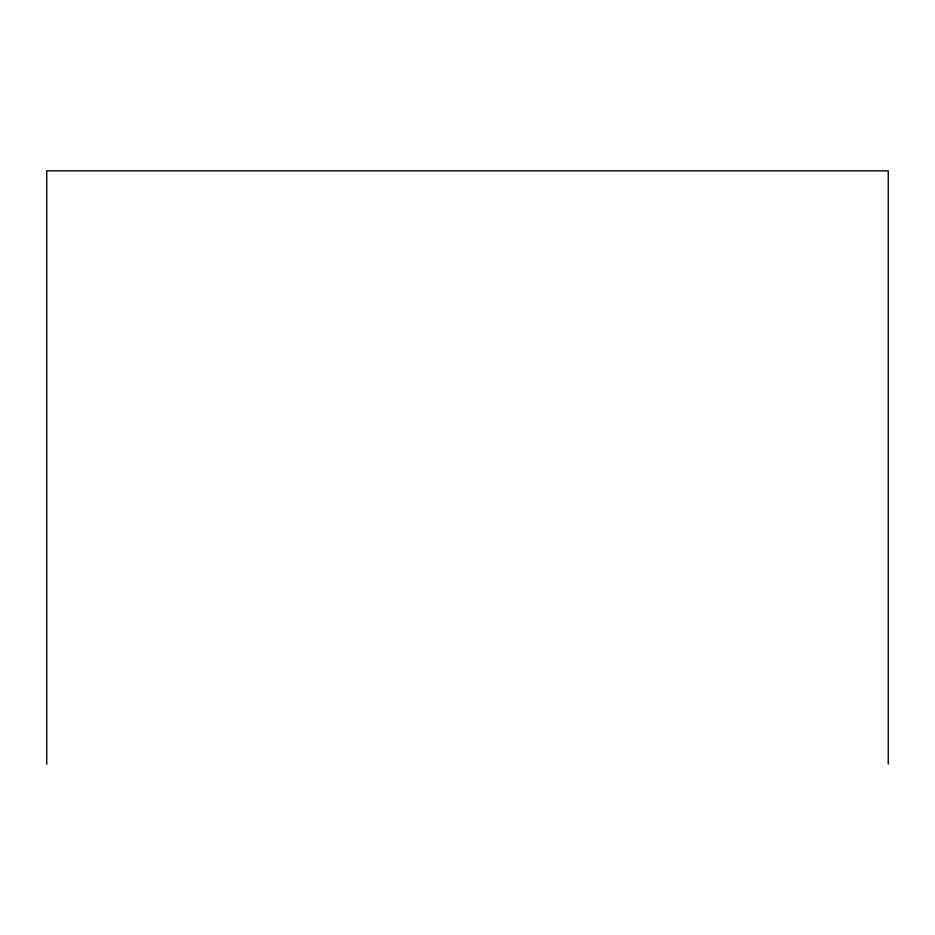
<?xml version="1.0" encoding="UTF-8"?>
<svg xmlns="http://www.w3.org/2000/svg" width="935" height="935" viewBox="0 0 935 935"><rect width="100%" height="100%" fill="white"/><g stroke="black" fill="none" stroke-linecap="round" stroke-linejoin="round"><path stroke-width="1.4" d="M888.25 764.164L888.25 170.836L46.75 170.836L46.75 764.164"/></g></svg>
